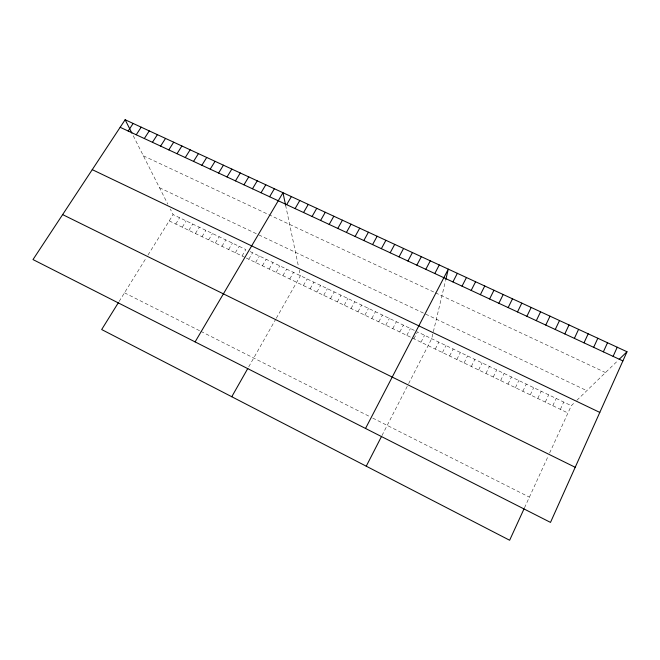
<?xml version="1.0" encoding="UTF-8"?>
<svg xmlns="http://www.w3.org/2000/svg" width="660" height="660" viewBox="0 0 660 660"><rect width="100%" height="100%" fill="white"/><g stroke="black" fill="none" stroke-linecap="round" stroke-linejoin="round"><path stroke-width="0.49" stroke-dasharray="3.3 2.47" d="M432.787 334.084L431.681 338.704L408.647 383.592M433.356 331.716L445.582 280.516M524.494 507.82L548.386 455.68M549.598 453.032L571.296 405.694L574.959 402.146M560.365 409.349L563.722 402.064M552.808 405.71L556.182 398.442M545.284 402.08L548.666 394.837M537.776 398.467L541.167 391.24M530.293 394.861L533.701 387.659M522.844 391.273L526.259 384.087M515.41 387.692L518.842 380.523M508.002 384.12L511.442 376.975M500.627 380.564L504.075 373.445M493.267 377.025L496.724 369.913M485.933 373.486L489.406 366.407M478.624 369.971L482.105 362.901M471.339 366.457L474.837 359.411M464.079 362.959L467.585 355.93M456.844 359.469L460.358 352.465M449.625 355.996L453.156 349.008M442.439 352.531L445.97 345.56M435.27 349.082L438.817 342.127M382.008 435.493L407.36 386.1M421.006 342.21L424.57 335.296M413.911 338.786L417.483 331.889L571.296 405.694M406.832 335.379L410.421 328.507M399.778 331.98L403.384 325.124M392.749 328.597L396.363 321.758M385.745 325.215L389.367 318.4M378.766 321.857L382.387 315.051M371.803 318.5L375.441 311.718M364.864 315.158L368.511 308.393M357.943 311.825L361.597 305.077M351.054 308.5L354.717 301.777M344.182 305.192L347.853 298.477M337.326 301.892L341.014 295.193M330.495 298.6L334.191 291.926M323.689 295.317L327.393 288.659M316.907 292.05L320.611 285.409M310.142 288.791L313.855 282.166M303.394 285.541L307.123 278.941M248.737 366.82L275.781 319.135M276.284 318.252L300.407 275.715L299.244 270.163M289.773 278.974L293.518 272.407M282.884 275.657L286.646 269.107M276.028 272.357L279.79 265.823M269.189 269.065L272.959 262.548M262.375 265.782L266.153 259.281M255.585 262.507L259.372 256.022M248.812 259.24L252.607 252.78M242.063 255.989L245.866 249.546L173.11 214.632L170.288 209.047M235.331 252.747L239.151 246.32M228.624 249.521L232.452 243.103M221.941 246.296L225.77 239.902M215.275 243.086L219.12 236.709M208.634 239.885L212.479 233.524M202.018 236.692L205.87 230.348M195.41 233.516L199.279 227.188M188.834 230.348L192.703 224.037M182.275 227.18L186.153 220.894M175.733 224.037L179.619 217.759M119.113 301.48L146.38 257.631M147.98 255.049L173.11 214.632M576.848 400.315L617.818 360.632M143.368 155.818L433.636 291.951M435.476 292.817L605.509 372.562M159.514 187.737L257.037 234.052M258.852 234.91L586.814 390.662M250.082 251.567L416.6 331.468M169.216 220.894L245.438 257.614M246.279 258.027L567.946 413.003M124.501 292.817L200.038 330.94M200.896 331.37L370.054 416.74M372.743 418.093L529.386 497.145M133.229 135.754L167.805 204.13M285.607 205.21L298.444 266.351"/><path stroke-width="0.99" d="M445.781 279.675L448.297 269.14L365.524 428.456M627 351.747L550.498 522.398L33 259.57L125.136 119.749L627 351.747L619.195 359.304M613.107 356.359L617.232 347.234M603.364 351.838L607.513 342.738M524.089 508.712L509.635 540.251L101.673 329.538L118.569 302.354M593.662 347.325L597.828 338.258M584.001 342.837L588.184 333.803M574.381 338.365L578.589 329.365M564.803 333.919L569.027 324.943M555.258 329.48L559.507 320.546M545.762 325.066L550.028 316.165M536.299 320.669L540.581 311.8M526.886 316.297L531.184 307.453M517.506 311.933L521.821 303.121M508.159 307.593L512.498 298.815M498.861 303.27L503.209 294.517M489.596 298.972L493.96 290.243M480.373 294.682L484.754 285.986M471.182 290.408L475.588 281.754M366.25 466.191L381.571 436.342M462.033 286.159L466.455 277.53M452.917 281.927L457.355 273.322M434.808 273.512L439.279 264.965M425.807 269.329L430.295 260.815M416.848 265.163L421.344 256.674M407.921 261.013L412.434 252.557M399.028 256.88L403.565 248.457M390.175 252.772L394.721 244.373M381.356 248.672L385.918 240.298M372.57 244.588L377.149 236.247M363.825 240.52L368.42 232.213M355.113 236.478L359.725 228.187M346.434 232.444L351.062 224.185M337.788 228.426L342.433 220.192M329.183 224.425L333.836 216.224M231.767 396.734L247.822 368.42M320.611 220.44L325.281 212.264M312.073 216.472L316.75 208.329M303.567 212.52L308.261 204.402M295.094 208.585L299.805 200.492M286.654 204.666L291.373 196.597M195.104 341.897L282.983 192.72L285.607 205.21M269.626 196.754L274.378 188.735M261.03 192.761L265.798 184.775M252.475 188.785L257.26 180.823M243.961 184.825L248.746 176.888M235.471 180.881L240.273 172.969M227.015 176.954L231.833 169.075M218.6 173.044L223.435 165.19M210.218 169.142L215.061 161.32M201.869 165.264L206.72 157.459M193.545 161.403L198.421 153.623M185.262 157.55L190.146 149.795M177.012 153.714L181.904 145.992M168.795 149.894L173.695 142.197M160.603 146.091L165.528 138.418M152.452 142.304L157.385 134.656M144.334 138.526L149.275 130.903M136.24 134.772L141.19 127.174M128.18 131.026L133.147 123.453M120.153 127.297L622.891 360.913M92.251 169.645L599.8 412.417M62.634 214.599L575.207 467.288M125.136 119.749L131.917 133.163"/></g></svg>
